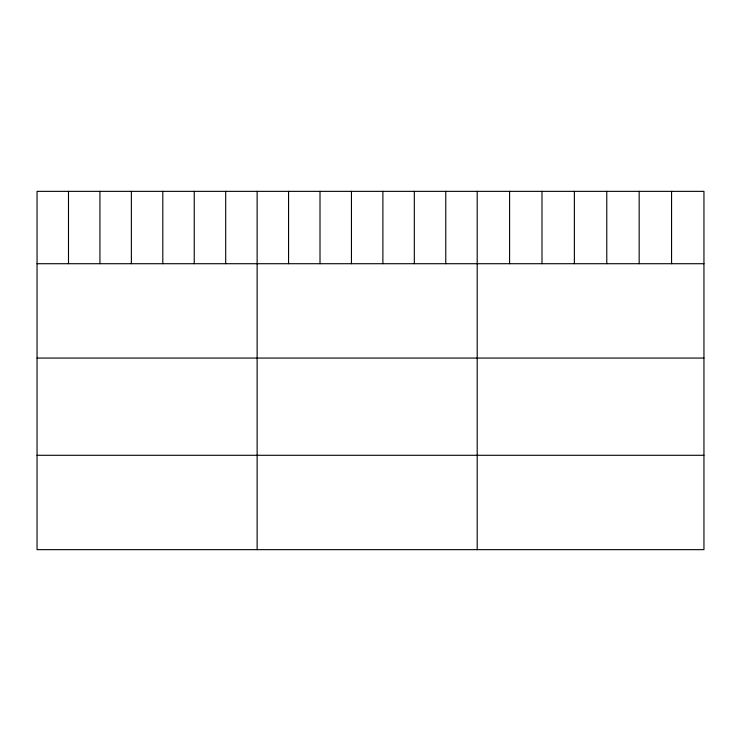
<?xml version="1.0" encoding="UTF-8"?>
<svg xmlns="http://www.w3.org/2000/svg" width="741" height="741" viewBox="0 0 741 741"><rect width="100%" height="100%" fill="white"/><g stroke="black" fill="none" stroke-linecap="round" stroke-linejoin="round"><path stroke-width="1.11" d="M703.95 263.713L703.95 549.646L37.05 549.646L37.05 191.354L703.95 191.354L703.95 263.713L37.05 263.713M37.05 358.07L703.95 358.07M37.05 455.289L703.95 455.289M671.559 191.354L671.559 263.713M639.168 191.354L639.168 263.713M606.777 191.354L606.777 263.713M574.377 191.354L574.377 263.713M541.986 191.354L541.986 263.713M509.595 191.354L509.595 263.713M477.204 191.354L477.204 549.646M445.767 191.354L445.767 263.713M414.321 191.354L414.321 263.713M382.884 191.354L382.884 263.713M351.447 191.354L351.447 263.713M320.01 191.354L320.01 263.713M288.564 191.354L288.564 263.713M257.127 191.354L257.127 549.646M225.69 191.354L225.69 263.713M194.244 191.354L194.244 263.713M162.807 191.354L162.807 263.713M131.37 191.354L131.37 263.713M99.933 191.354L99.933 263.713M68.487 191.354L68.487 263.713"/></g></svg>
